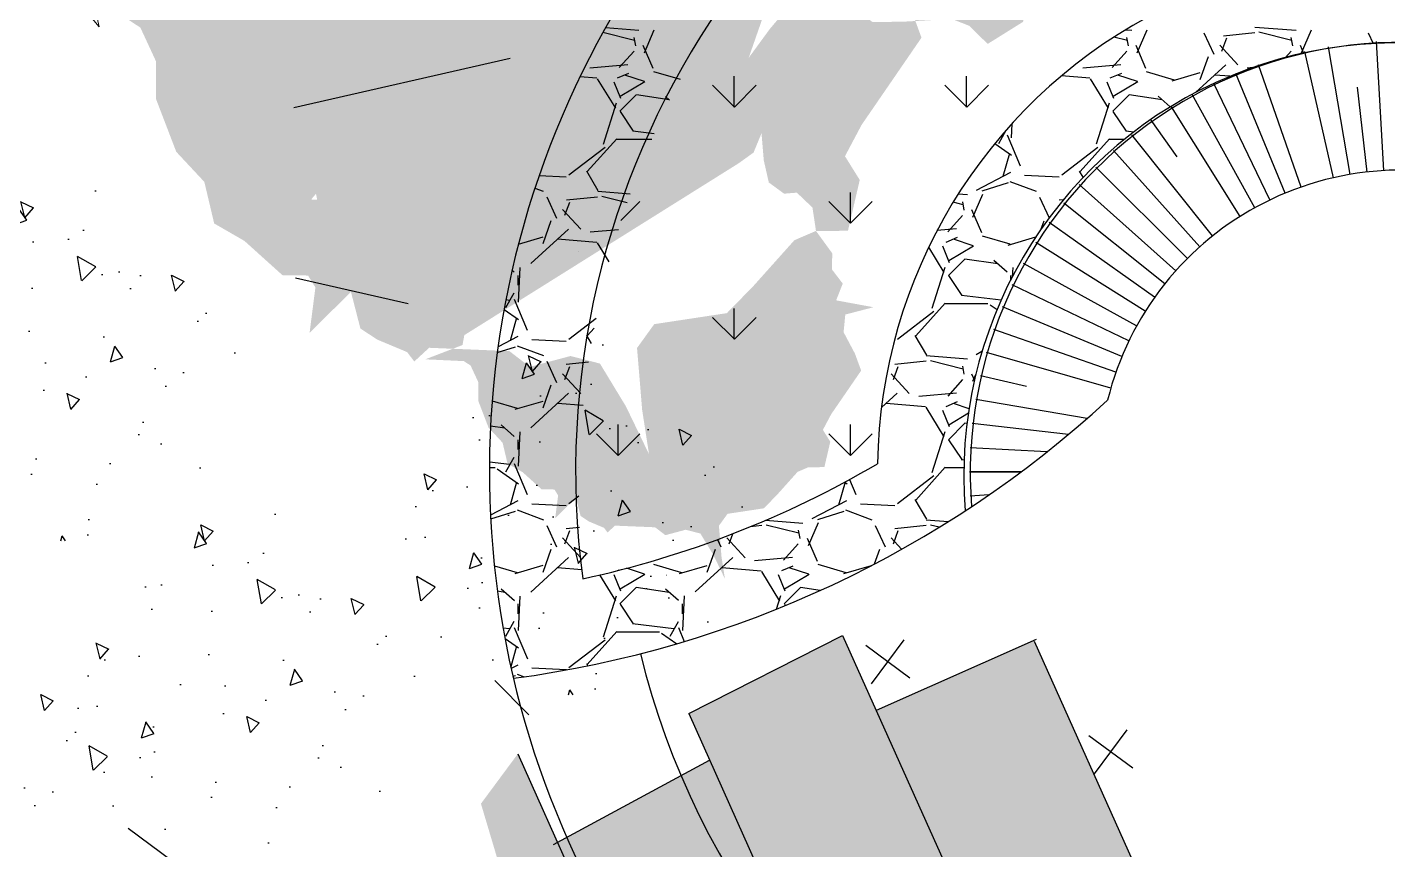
# Model space of a CAD drawing. Header units: millimetres. Extents: x 1933 to 24107, y 1228 to 18074.
# Drawn here: x 10724 to 12302, y 16032 to 16986 of the extents above; entities that cross this region are included whole.
import ezdxf

# ---------------------------------------------------------------- set-up
doc = ezdxf.new("R2010")
doc.units = ezdxf.units.MM
doc.layers.add('marc det', color=74, linetype='Continuous', lineweight=18)
doc.styles.add('ATTR', font='romans.shx', dxfattribs={"width": 0.8, "height": 0.470416260033865})

# ---------------------------------------------------------------- blocks, each defined once
blk = doc.blocks.new('tree lis')
at = {"color": 96}
for points in [[(73119.79807664298, 25761.15229800929), (73080.64053438311, 25720.95055462253), (73092.35879147422, 25645.71006230988), (73194.16840134983, 25705.92566062948)], [(72931.84187379568, 25741.02242072906), (72955.3363991516, 25680.80682240945), (73017.98846676736, 25650.69902324965), (73037.53823231044, 25680.80682240945), (73002.32544986342, 25700.87868851598)], [(72790.93273283393, 25705.92566062948), (72747.83043076123, 25665.78192841641), (72818.31400682896, 25615.54425197636), (72927.95512515654, 25665.78192841641)], [(73288.14650277348, 25710.91462156925), (73256.82046896561, 25645.71006230988), (73280.31499432151, 25600.51935798332), (73350.74055921553, 25570.41155882354), (73413.39262683128, 25610.55529103659), (73342.90905076356, 25655.74599536316), (73315.5277767685, 25645.71006230988)], [(73198.05514998896, 25640.6630901964), (73155.01085908999, 25630.62715714312), (73143.29260199888, 25600.51935798332), (73182.39213308501, 25610.55529103659)], [(72712.61764831423, 25630.62715714312), (72610.80803843861, 25600.51935798332), (72583.42676444357, 25500.16002745067), (72685.17836314547, 25555.32865365678)], [(72935.78663360851, 25615.54425197636), (72904.46059980064, 25585.43645281656), (72916.17885689175, 25560.37562577026), (72943.61814206048, 25590.48342493007)], [(73479.98945425989, 25605.50831892311), (73460.3816775431, 25525.22085449698), (73542.58351070192, 25525.22085449698)], [(72767.43820747803, 25565.36458671003), (72826.14551528094, 25520.23189355721), (72814.42725818984, 25585.43645281656)], [(73049.31450057523, 25590.48342493007), (72970.99941605554, 25560.37562577026), (72947.50489069962, 25480.03015017042), (73064.97751747917, 25515.1849214437)], [(73127.62958509495, 25560.37562577026), (73229.38118379684, 25575.40051976331), (73268.5387260567, 25520.23189355721), (73158.95561890282, 25515.1849214437)], [(73315.5277767685, 25545.2927206035), (73311.6410281294, 25515.1849214437), (73335.1355534853, 25505.14898839045), (73335.1355534853, 25545.2927206035)], [(73421.22413528325, 25525.22085449698), (73366.40357611947, 25510.13794933023), (73370.3483359323, 25424.86152396432), (73425.1688950961, 25449.92235101062)], [(72880.96607444473, 25500.16002745067), (72865.30305754079, 25449.92235101062), (72916.17885689175, 25454.96932312412)], [(73147.17935063802, 25429.85048490408), (73147.17935063802, 25475.04118923065), (73201.9999098018, 25500.16002745067), (73170.67387599392, 25465.00525617737)], [(73092.35879147422, 25480.03015017042), (73053.20124921437, 25439.88641795736), (73111.96656819101, 25409.77861879757)], [(72712.61764831423, 25459.9582840639), (72661.74184896328, 25424.86152396432), (72669.57335741524, 25394.75372480451)], [(73194.16840134983, 25459.9582840639), (73194.16840134983, 25404.78965785779), (73303.80951967742, 25364.587914471), (73315.5277767685, 25454.96932312412)], [(73503.48397961579, 25459.9582840639), (73464.32643735595, 25424.86152396432), (73570.0227958707, 25384.71779175126), (73589.57256141375, 25434.89745701759)], [(72783.10122438197, 25434.89745701759), (72732.16741385729, 25324.44418225795), (72822.25876664181, 25344.51604836448)], [(72575.5952559916, 25414.82559091104), (72505.11167992387, 25409.77861879757), (72524.66144546695, 25339.52708742471)], [(73366.40357611947, 25384.71779175126), (73362.51682748033, 25344.51604836448), (73405.56111837932, 25359.59895353124)], [(73519.08898534602, 25354.55198141773), (73460.3816775431, 25334.4801153112), (73425.1688950961, 25304.37231615142), (73476.04469444705, 25244.15671783182), (73519.08898534602, 25269.27555605185), (73491.707711351, 25289.34742215837)], [(73644.39312057754, 25364.587914471), (73581.74105296178, 25299.38335521163), (73570.0227958707, 25198.96601350525), (73656.11137766865, 25093.55971085912), (73730.53971354922, 25088.57074991934), (73648.33788039039, 25209.00194655853), (73589.57256141375, 25204.01298561876), (73644.39312057754, 25229.07381266506)], [(73554.35977896675, 25339.52708742471), (73523.03374515887, 25329.49115437143), (73534.75200224997, 25289.34742215837), (73546.52827051478, 25299.38335521163)], [(73303.80951967742, 25329.49115437143), (73295.97801122545, 25279.3114891051), (73366.40357611947, 25254.19265088509)], [(72391.58381295718, 25168.85821434546), (72477.73040592884, 25198.96601350525), (72489.44866301992, 25264.22858393834), (72442.45961230811, 25269.27555605185)], [(73252.87570915275, 25173.90518645896), (73213.7181668929, 25269.27555605185), (73268.5387260567, 25269.27555605185)], [(72571.65049617876, 25244.15671783182), (72555.98747927483, 25198.96601350525), (72591.25827289555, 25214.04891867201)], [(73295.97801122545, 25224.08485172529), (73354.68531902836, 25219.03787961178), (73303.80951967742, 25138.75041518567)], [(73523.03374515887, 25214.04891867201), (73507.37072825494, 25183.94111951221), (73550.4150191539, 25153.83332035243)], [(73483.87620289903, 25163.86925340568), (73448.66342045201, 25138.75041518567), (73409.50587819215, 25188.930080452)], [(72642.1340722465, 25168.85821434546), (72587.3135130827, 25153.83332035243), (72614.75279825146, 25093.55971085912)], [(73386.01135283626, 25153.83332035243), (73339.02230212442, 25088.57074991934), (73366.40357611947, 25063.45191169932), (73425.1688950961, 25088.57074991934)], [(72571.65049617876, 25088.57074991934), (72501.22493128476, 25083.52377780584), (72477.73040592884, 25113.63157696565)], [(73519.08898534602, 25108.64261602587), (73483.87620289903, 25073.48784475258), (73566.07803605784, 25048.42701770626), (73577.85430432267, 25093.55971085912)], [(73499.53921980297, 25018.26120737275), (73421.22413528325, 24978.1174751597), (73421.22413528325, 25023.30817948626)], [(73632.67486348645, 25028.35515159975), (73613.06708676966, 24988.15340821295), (73656.11137766865, 25013.27224643299)], [(73530.86525361084, 24963.09258116666), (73511.25747689405, 24917.90187684009), (73487.82096271186, 24943.02071506013)], [(73589.57256141375, 24963.09258116666), (73601.34882967858, 24847.65034546725), (73636.56161212557, 24917.90187684009)], [(72465.95413766401, 24907.86594378684), (72430.74135521702, 24872.71117251354), (72442.45961230811, 24807.50661325418), (72473.78564611598, 24862.67523946028)], [(73589.57256141375, 24767.3048698674), (73538.69676206281, 24702.10031060802), (73511.25747689405, 24762.31590892763)], [(72567.76374753963, 24732.20810976783), (72653.91034051131, 24757.26893681412), (72642.1340722465, 24687.01740544126)], [(73401.67436974018, 24546.51434269555), (73405.56111837932, 24646.87367322821), (73448.66342045201, 24676.98147238801), (73468.21318599508, 24636.83774017493)], [(73515.2022367069, 24596.69400796188), (73546.52827051478, 24651.92064534169), (73507.37072825494, 24626.80180712168)], [(73354.68531902836, 24601.68296890166), (73315.5277767685, 24591.64703584839), (73339.02230212442, 24546.51434269555)], [(72912.29210825262, 24531.43143752879), (72974.94417586837, 24571.57516974185), (72990.60719277231, 24511.35957142226)], [(72767.43820747803, 24551.50330363533), (72790.93273283393, 24516.40654353576), (72700.84138004942, 24496.2766662555)], [(73284.20174296063, 24516.40654353576), (73252.87570915275, 24486.24073320224), (73284.20174296063, 24451.14397310267), (73315.5277767685, 24491.28770531573)], [(73397.72960992735, 24516.40654353576), (73362.51682748033, 24486.24073320224), (73405.56111837932, 24476.20480014897)], [(72900.5158399878, 24481.25177226247), (72873.13456599276, 24471.21583920919), (72943.61814206048, 24446.09700098918)], [(73061.03275766634, 24451.14397310267), (73096.30355128706, 24410.94222971589), (73198.05514998896, 24405.9532687761)]]:
    blk.add_lwpolyline(points, close=True, dxfattribs=at)

msp = doc.modelspace()

# ---------------------------------------------------------------- hatches: boundary and pattern name
h = msp.add_hatch(color=3)
h.paths.add_polyline_path([(10836.85422847155, 17033.25267502588), (10750.61267088049, 17000.07431712985), (10839.94972223478, 16995.9093407681), (10855.63177210188, 16985.63889465473), (10873.6945868839, 16946.64744090693), (10873.58398492012, 16903.25315676233), (10897.23428456146, 16841.58411485064), (10929.79629716943, 16806.68334302401), (10941.20846947537, 16758.46660851563), (10976.25494276308, 16738.23095856556), (11020.33282344188, 16698.4995817416), (11050.02963867479, 16698.07243135839), (11058.58539245668, 16684.31488167831), (11051.82414801681, 16631.69531677318), (11099.813136593, 16679.0583747325), (11110.74965528984, 16636.57981741804), (11130.35190551498, 16623.74552498442), (11164.92210097629, 16609.25558264449), (11173.23940373632, 16598.37465197766), (11190.46026482925, 16614.26889759474), (11217.86417865786, 16613.13180369876), (11229.1371069832, 16617.46734740996), (11231.25055976003, 16628.92479061543), (11549.24847019736, 16828.21083896362), (11566.59458721877, 16840.67316703242), (11575.85644630188, 16863.12588438018), (11578.47566223869, 16831.52825773255), (11584.30097390265, 16805.98158097187), (11602.05827214291, 16792.99435529121), (11616.78776635709, 16794.21532439806), (11634.91027154651, 16776.9137944149), (11639.00923251911, 16749.78340531685), (11676.07079485917, 16749.96673948704), (11689.72803899598, 16808.94312077309), (11672.61024945057, 16836.44253508333), (11691.85435422946, 16872.74885862176), (11761.32655104344, 16973.95182637567), (11754.25160635563, 16993.28516576153), (11739.79210851085, 16992.48020877036), (11704.59001516018, 16992.08206474542), (11649.72200742703, 17032.49993257291), (11622.77887215065, 17028.12734335408), (11585.5232602405, 16984.13702860431), (11560.95321657091, 16950.55389278337), (11577.22346572149, 16997.20637830856), (11588.25447950083, 17042.2557845142), (11573.91435679909, 17066.49083286198), (11540.11426749148, 17086.04607127651), (11537.5528485274, 17105.69236004663), (11499.11438271725, 17470.56516641911), (11466.27281567986, 17446.95947198912), (11416.25902137337, 17468.84324142925), (11384.41111339647, 17495.12921704887), (11340.69890858035, 17485.7206021181), (11295.79632130672, 17490.67249100459), (11270.60658622219, 17526.18437160201), (11255.04423077955, 17490.19082075652), (11204.91983450926, 17468.68030605206), (11156.09642266025, 17476.20357167503), (11102.04429561553, 17457.25627907346), (11082.56927023113, 17423.82719876552), (11053.82438643374, 17412.77046434466), (11017.00065089828, 17409.71804157754), (10998.70847755499, 17361.92783323506), (10971.15460043242, 17336.50306458081), (10904.39559864215, 17336.75441120996), (10854.85055174586, 17352.89184882269), (10894.77731146086, 17318.60156154945), (10923.64942009896, 17283.39492322871), (10918.66543790682, 17254.06343104083), (10884.69183891377, 17216.53613839555), (10855.12162430425, 17170.70744645339), (10854.77319553587, 17130.18225090575)])
h.paths.add_polyline_path([(11158.15425749257, 17318.15431048913), (11169.33240609165, 17331.3531347731), (11172.20566686181, 17317.58197883224)], flags=16)
h.paths.add_polyline_path([(11059.21540414145, 16792.89456864983), (11060.6544762366, 16786.01187377773), (11053.62877155198, 16786.29803960617)], flags=16)
h.paths.add_polyline_path([(11617.67958867697, 16470.35665437475), (11630.21460900705, 16475.73271255544), (11648.74570228573, 16475.82061443241), (11655.56648182916, 16505.31194606625), (11647.01135226466, 16519.06196533002), (11656.62963944588, 16537.21481499056), (11691.36950306107, 16587.8166109762), (11684.18304765497, 16607.46527109715), (11670.99298888394, 16632.4014633045), (11673.00807793623, 16652.82044742476), (11705.67378630902, 16661.30580510913), (11662.37016958221, 16669.28662203847), (11670.03180968388, 16688.72547217594), (11657.55647976124, 16705.03933775995), (11657.84584233954, 16723.86707912661), (11639.00923251911, 16749.78340531685), (11613.94672227532, 16739.03191317273), (11566.43401152558, 16685.92314760332), (11535.67403867588, 16654.44742906217), (11451.44819435447, 16641.68052487017), (11431.49689114362, 16613.99715217241), (11437.44942764826, 16542.18710267007), (11445.41767742258, 16490.78850687185), (11418.56128205409, 16546.40659889666), (11388.49879095851, 16595.97374103461), (11354.40487332368, 16604.71797576443), (11307.24059134227, 16592.13440574263), (11283.47968973705, 16610.40916350968), (11217.86417865786, 16613.13180369876), (11186.01225087092, 16600.8816215614), (11230.68454175618, 16598.79944548922), (11238.52556668973, 16593.66422243253), (11247.55697408078, 16574.16849555862), (11247.4979078907, 16552.47104137763), (11259.32682291952, 16521.63683253053), (11275.60437612407, 16504.18236930038), (11281.310462277, 16480.07400204617), (11298.83746412901, 16469.95648917979), (11320.87263926023, 16450.09048865915), (11335.72888940164, 16449.87377247676), (11340.00614207524, 16443.00252805298), (11336.62175464719, 16416.69243349175), (11360.61248372715, 16440.3736503628), (11366.08074307558, 16419.13437170548), (11375.88594550491, 16412.71377238923), (11393.16696591877, 16405.4722543187), (11397.32561729879, 16400.03178898534), (11405.94043727077, 16407.97169348627), (11452.44952550735, 16406.04935686002), (11464.32997630995, 16396.91197797649), (11487.91211730064, 16403.20376298737), (11504.9553109099, 16398.83133351382), (11519.99032166587, 16374.04807455346), (11533.41883145873, 16346.23526333294), (11529.43094136343, 16371.93424912344), (11526.45467311111, 16407.83927387452), (11536.43001260791, 16421.68472543164), (11578.55077729355, 16428.06503653679), (11593.92668640163, 16443.80634890682)])
h.paths.add_polyline_path([(11883.50545681066, 17683.62295007293), (11860.98404828043, 17693.62621878023), (11838.42668672569, 17712.73015819466), (11801.0476827048, 17696.0352065928), (11771.07905852863, 17697.24502530758), (11733.4523875097, 17735.15144961862), (11714.56137975438, 17772.31088660843), (11717.74621378949, 17730.33244481981), (11714.16241565605, 17694.07648860681), (11694.74816891505, 17680.30754035977), (11654.30772296981, 17678.29566739861), (11611.64864713292, 17669.09254098766), (11588.53209356794, 17646.36876587239), (11523.56244039775, 17601.6788525798), (11483.42308732043, 17619.5130202525), (11499.1143827172, 17470.56516641911), (11511.76228274368, 17479.65615963714), (11530.29290710883, 17524.56974896642), (11535.53133898248, 17461.37449567109), (11547.18196231032, 17410.28114214962), (11582.7040892072, 17384.30731500568), (11612.1630776356, 17386.7492532194), (11648.40746379705, 17352.15372366943), (11656.61416459323, 17297.87850885801), (11694.27922960045, 17246.05276267653), (11693.69234981019, 17208.40418614208), (11718.64425809017, 17175.76139414155), (11703.32788408574, 17136.8918485002), (11789.92758712315, 17120.92959042422), (11724.59679459482, 17103.9513446393), (11720.56599227288, 17063.12090681487), (11746.94610981496, 17013.24852240019), (11754.25160635563, 16993.28516576153), (11796.70875138343, 16995.6487454711), (11816.97557699749, 16987.55489402121), (11838.0434954231, 16966.69226460822), (11879.12568904458, 16992.33139346157), (11885.00578931546, 17017.57237829002), (11916.42302017606, 17027.2161540842), (12012.97324998568, 17045.17022512933), (12027.07147188618, 17075.53166927433), (12040.35706858165, 17118.67165822256), (12065.73397125953, 17139.48113266034), (12112.3021844737, 17112.13261453709), (12072.33837487269, 17170.1489147432), (12102.98958316975, 17183.47144741016), (12107.33852109012, 17216.05929636728), (12128.97139772264, 17237.01949806393), (12136.98268879896, 17287.64642878297), (12163.03640940105, 17322.99313802252), (12162.10615828206, 17363.06216255367), (12144.06372875628, 17378.34238403317), (12138.66514824973, 17413.13533856884), (12160.97484280652, 17448.63277506725), (12193.75724190904, 17487.34125362481), (12157.87256443746, 17472.41075821823), (12113.64148980543, 17479.64940044641), (12097.72936830847, 17520.3262174333), (12094.58048729799, 17553.20398851483), (12064.53507365255, 17572.60938244704), (12041.93110945635, 17600.813109792), (12047.77525670259, 17635.1547653275), (12018.60860811461, 17623.58515646234), (11978.09048992344, 17639.77950833543), (11954.72138594027, 17671.65134293633), (11913.42747834539, 17691.5129192887)])
h.paths.add_polyline_path([(11796.56437978267, 17361.40195796175), (11798.85979914349, 17350.39763619393), (11787.62283758743, 17350.84405177391)], flags=16)
at = {"lineweight": -2}
h = msp.add_hatch(dxfattribs=at)
h.set_pattern_fill('GRASS', color=74, scale=7.500000000000001, style=0)
h.set_pattern_definition([(90, (-36140.9638229531, 23628.5703617708), (-134.70375, 134.70375), [35.71875000000001, -233.68875]), (45, (-36140.9638229531, 23628.5703617708), (-134.7038418160373, 134.7038418160373), [35.71875000000001, -154.78125]), (135, (-36140.9638229531, 23628.5703617708), (-134.7038418160373, -134.7038418160373), [35.71875000000001, -154.78125])])
edge = h.paths.add_edge_path()
edge.add_line((12295.64426157542, 17480.9379405057), (14054.51070465811, 17480.9379405057))
edge.add_line((14054.51070465812, 17480.9379405057), (14054.51070465812, 15209.05689438027))
edge.add_line((14054.51070465812, 15209.05689438028), (13018.10747723583, 15213.36600828762))
edge.add_arc((12879.55694768169, 15797.15000152524), 600.0000000001427, 283.3510977155696, 382.0721800860666)
edge.add_arc((13209.24910106662, 16649.48902476292), 666.4824603571083, 289.852242676702, 510.3914327703798)
edge.add_arc((12310.36135533474, 16470.87965534662), 600.0000000000911, 57.83293596050346, 179.151478523445)
edge.add_arc((11122.72086864821, 17480.88579783027), 1160.879611385383, 282.2261093036765, 300.41499367288554, ccw=False)
edge.add_arc((12405.07162272705, 16445.46354500868), 1041.24040024221, 96.03254041385202, 185.4629380973313, ccw=False)
edge = h.paths.add_edge_path(flags=17)
edge.add_arc((11104.46066421133, 17499.13398233963), 2110.879611382746, 293.3074539914809, 303.8955574355699)
edge.add_arc((12879.55694768172, 15797.1500015252), 600.0000000001127, 184.7958415128228, 256.6489022844319)
edge.add_arc((13434.15875857391, 17911.89512663565), 2786.129855128481, 237.56068262604322, 255.5942669236918, ccw=False)
at = {"lineweight": 25}
h = msp.add_hatch(dxfattribs=at)
h.set_pattern_fill('AR-CONC', color=6, angle=53.50210168364704, style=0)
h.set_pattern_definition([(103.5021016836469, (-33171.50505700721, -64785.96950386118), (121.1753114785045, 136.9739097532352), [19.04999999999999, -209.5499999999999]), (48.50210168364703, (-33171.50505700721, -64785.96950386118), (-174.5485584422393, 85.30825468790351), [15.24, -167.64]), (153.9531016836469, (-33161.4071532738, -64774.55505195788), (-53.37215621474307, 222.2821767258658), [16.19, -178.09]), (99.68630168364697, (-33212.34209389777, -64755.75400422959), (195.0329282873707, 192.9081663192446), [28.575, -314.3249999999999]), (150.137701683647, (-33196.08938378214, -64739.67832358589), (-57.6936809937262, 338.0112652314922), [24.28499999999989, -267.1349999999982]), (44.68610168364705, (-33212.34209389777, -64755.75400422959), (-57.69310799606742, 338.0113032130052), [22.86, -251.4599999999999]), (74.50210168364704, (-33187.02508485923, -64742.88936069219), (172.3885846089767, 61.05312409298723), [19.05, -209.55]), (19.50210168364702, (-33187.02508485923, -64742.88936069219), (-111.3053465072347, 159.2351010646347), [15.24, -167.64]), (124.953501683647, (-33172.65943442273, -64737.8016435035), (61.08266014825476, 220.2881335392645), [16.19, -178.09]), (91.0021016836469, (-33171.50505700721, -64785.96950386118), (-66.13491242854087, 52.775632890087), [0, -165.6079999999998, 0, -170.1799999999998, 0, -168.2749999999998]), (61.00210168364704, (-33171.50505700721, -64785.96950386118), (-40.78914058266495, 113.3016367022454), [0, -97.02799999999998, 0, -161.798, 0, -64.13499999999999]), (21.00210168364699, (-33205.19533909659, -64831.50279999415), (85.25359267902589, 105.5909699773553), [0, -63.50000000000004, 0, -198.1200000000001, 0, -262.8900000000002]), (11.00210168364699, (-33220.3030889125, -64851.92131843955), (67.66643057654454, 134.2013971514071), [0, -82.54999999999998, 0, -131.572, 0, -186.69])])
edge = h.paths.add_edge_path()
edge.add_arc((10766.28403411107, 16597.85273901809), 207.5000141232279, 53.50210168364704, 413.5021016836471)
h = msp.add_hatch(dxfattribs=at)
h.set_pattern_fill('AR-CONC', color=151, angle=53.50210168364704, style=0)
h.set_pattern_definition([(103.5021016836469, (-32582.99609261714, -64964.56543882888), (121.1753114785045, 136.9739097532352), [19.04999999999999, -209.5499999999999]), (48.50210168364703, (-32582.99609261714, -64964.56543882888), (-174.5485584422393, 85.30825468790351), [15.24, -167.64]), (153.9531016836469, (-32572.89818888366, -64953.15098692557), (-53.37215621474307, 222.2821767258658), [16.19, -178.09]), (99.68630168364697, (-32623.83312950751, -64934.34993919729), (195.0329282873707, 192.9081663192446), [28.575, -314.3249999999999]), (150.137701683647, (-32607.58041939188, -64918.27425855357), (-57.6936809937262, 338.0112652314922), [24.28499999999989, -267.1349999999982]), (44.68610168364705, (-32623.83312950751, -64934.34993919729), (-57.69310799606742, 338.0113032130052), [22.86, -251.4599999999999]), (74.50210168364704, (-32598.51612046913, -64921.48529565988), (172.3885846089767, 61.05312409298723), [19.05, -209.55]), (19.50210168364702, (-32598.51612046913, -64921.48529565988), (-111.3053465072347, 159.2351010646347), [15.24, -167.64]), (124.953501683647, (-32584.15047003247, -64916.39757847118), (61.08266014825476, 220.2881335392645), [16.19, -178.09]), (91.0021016836469, (-32582.99609261714, -64964.56543882888), (-66.13491242854087, 52.775632890087), [0, -165.6079999999998, 0, -170.1799999999998, 0, -168.2749999999998]), (61.00210168364704, (-32582.99609261714, -64964.56543882888), (-40.78914058266495, 113.3016367022454), [0, -97.02799999999998, 0, -161.798, 0, -64.13499999999999]), (21.00210168364699, (-32616.68637470649, -65010.09873496192), (85.25359267902589, 105.5909699773553), [0, -63.50000000000004, 0, -198.1200000000001, 0, -262.8900000000002]), (11.00210168364699, (-32631.79412452236, -65030.51725340723), (67.66643057654454, 134.2013971514071), [0, -82.54999999999998, 0, -131.572, 0, -186.69])])
edge = h.paths.add_edge_path()
edge.add_arc((11354.79299850122, 16419.25680405035), 207.5000141232279, 53.50210168364704, 413.5021016836471)
h = msp.add_hatch(dxfattribs=at)
h.set_pattern_fill('AR-CONC', color=6, angle=53.50210168364704, style=0)
h.set_pattern_definition([(103.5021016836469, (-32963.09096799979, -65160.86759338278), (121.1753114785045, 136.9739097532352), [19.04999999999999, -209.5499999999999]), (48.50210168364703, (-32963.09096799979, -65160.86759338278), (-174.5485584422393, 85.30825468790351), [15.24, -167.64]), (153.9531016836469, (-32952.99306426638, -65149.45314147948), (-53.37215621474307, 222.2821767258658), [16.19, -178.09]), (99.68630168364697, (-33003.92800489035, -65130.65209375118), (195.0329282873707, 192.9081663192446), [28.575, -314.3249999999999]), (150.137701683647, (-32987.67529477472, -65114.57641310748), (-57.6936809937262, 338.0112652314922), [24.28499999999989, -267.1349999999982]), (44.68610168364705, (-33003.92800489035, -65130.65209375118), (-57.69310799606742, 338.0113032130052), [22.86, -251.4599999999999]), (74.50210168364704, (-32978.61099585181, -65117.78745021379), (172.3885846089767, 61.05312409298723), [19.05, -209.55]), (19.50210168364702, (-32978.61099585181, -65117.78745021379), (-111.3053465072347, 159.2351010646347), [15.24, -167.64]), (124.953501683647, (-32964.24534541531, -65112.69973302509), (61.08266014825476, 220.2881335392645), [16.19, -178.09]), (91.0021016836469, (-32963.09096799979, -65160.86759338278), (-66.13491242854087, 52.775632890087), [0, -165.6079999999998, 0, -170.1799999999998, 0, -168.2749999999998]), (61.00210168364704, (-32963.09096799979, -65160.86759338278), (-40.78914058266495, 113.3016367022454), [0, -97.02799999999998, 0, -161.798, 0, -64.13499999999999]), (21.00210168364699, (-32996.78125008917, -65206.40088951575), (85.25359267902589, 105.5909699773553), [0, -63.50000000000004, 0, -198.1200000000001, 0, -262.8900000000002]), (11.00210168364699, (-33011.88899990508, -65226.81940796114), (67.66643057654454, 134.2013971514071), [0, -82.54999999999998, 0, -131.572, 0, -186.69])])
edge = h.paths.add_edge_path()
edge.add_arc((10974.69812311849, 16222.95464949649), 207.5000141232279, 53.50210168364704, 413.5021016836471)
h = msp.add_hatch(dxfattribs=at)
h.set_pattern_fill('AR-CONC', color=151, angle=53.50210168364704, style=0)
h.set_pattern_definition([(103.5021016836469, (-33323.08126141699, -65272.29691265094), (121.1753114785045, 136.9739097532352), [19.04999999999999, -209.5499999999999]), (48.50210168364703, (-33323.08126141699, -65272.29691265094), (-174.5485584422393, 85.30825468790351), [15.24, -167.64]), (153.9531016836469, (-33312.98335768352, -65260.88246074763), (-53.37215621474307, 222.2821767258658), [16.19, -178.09]), (99.68630168364697, (-33363.91829830736, -65242.08141301935), (195.0329282873707, 192.9081663192446), [28.575, -314.3249999999999]), (150.137701683647, (-33347.66558819173, -65226.00573237563), (-57.6936809937262, 338.0112652314922), [24.28499999999989, -267.1349999999982]), (44.68610168364705, (-33363.91829830736, -65242.08141301935), (-57.69310799606742, 338.0113032130052), [22.86, -251.4599999999999]), (74.50210168364704, (-33338.60128926898, -65229.21676948194), (172.3885846089767, 61.05312409298723), [19.05, -209.55]), (19.50210168364702, (-33338.60128926898, -65229.21676948194), (-111.3053465072347, 159.2351010646347), [15.24, -167.64]), (124.953501683647, (-33324.23563883232, -65224.12905229324), (61.08266014825476, 220.2881335392645), [16.19, -178.09]), (91.0021016836469, (-33323.08126141699, -65272.29691265094), (-66.13491242854087, 52.775632890087), [0, -165.6079999999998, 0, -170.1799999999998, 0, -168.2749999999998]), (61.00210168364704, (-33323.08126141699, -65272.29691265094), (-40.78914058266495, 113.3016367022454), [0, -97.02799999999998, 0, -161.798, 0, -64.13499999999999]), (21.00210168364699, (-33356.77154350634, -65317.83020878398), (85.25359267902589, 105.5909699773553), [0, -63.50000000000004, 0, -198.1200000000001, 0, -262.8900000000002]), (11.00210168364699, (-33371.87929332221, -65338.24872722929), (67.66643057654454, 134.2013971514071), [0, -82.54999999999998, 0, -131.572, 0, -186.69])])
edge = h.paths.add_edge_path()
edge.add_arc((10614.70782970137, 16111.52533022829), 207.5000141232279, 53.50210168364704, 413.5021016836471)
h = msp.add_hatch(color=30)
h.set_gradient(color1=(250, 136, 5), one_color=1, tint=1, name='INVCURVED')
h.paths.add_polyline_path([(11891.64492191974, 16274.82128492476), (11708.93813220446, 16193.46768389492), (11879.84619864856, 15811.81353107427), (12062.87177995033, 15892.45523982547)])
h.paths.add_polyline_path([(11293.19958840977, 16143.14096825566), (11250.50843593134, 16085.44276071594), (11284.68204748759, 15970.87198292598), (11278.44422208789, 15969.34897033485), (11454.82273885897, 15517.60370923408), (11562.2775904387, 15542.26390584605)])
h.paths.add_polyline_path([(11278.44422208782, 15969.34897033485), (11193.95038448531, 15948.7191562113), (11317.88257248569, 15670.42914251089), (11380.13261416129, 15708.90200621963)], flags=17)
h = msp.add_hatch(color=30)
h.paths.add_polyline_path([(11669.86410879678, 16280.7237368787), (11491.37620502312, 16189.94895770662), (11742.87904402076, 15628.31892498354), (11925.90462532257, 15708.96063373458)])
h.paths.add_polyline_path([(11515.6245975272, 16135.79996467817), (11339.08888981521, 16040.66574390947), (11533.76260545916, 15605.94061029556), (11720.01431425923, 15679.37806600696)])

# ---------------------------------------------------------------- linework, layer by layer
at = {"color": 252, "lineweight": -2}
for p, q in [((11428.72327498941, 16970.65390624972), (11391.96786255216, 16979.8427297315)), ((11433.59772790415, 16982.09973308296), (11394.95252771138, 16985.19133466712)), ((11433.59772790415, 16982.09973308296), (11394.95252771138, 16985.19133466712)), ((11439.96298193985, 16956.48891941769), (11451.39294872313, 16983.15882971625)), ((12005.11124846133, 16982.09911978307), (11997.28878929249, 16982.72491359535)), ((12005.11124846133, 16982.09911978307), (11997.28878929249, 16982.72491359535)), ((12011.43844010238, 16956.43691608404), (12022.86840688565, 16983.10682638262)), ((12088.8102957159, 16979.57444062609), (12100.2402575944, 16954.80947713691)), ((12147.79742886582, 16979.66002005483), (12111.60237764794, 16975.85001846861)), ((12195.61575531378, 16982.09891534972), (12147.99073589477, 16985.90889911862)), ((12195.61575531378, 16982.09891534972), (12147.99073589477, 16985.90889911862)), ((12190.72099837438, 16970.65521195259), (12152.62102130413, 16980.18017550877)), ((12201.9302594898, 16956.41958163947), (12213.36022627309, 16983.08949193802)), ((12279.32211051479, 16979.54802030847), (12285.03850568368, 16967.16247439386)), ((11430.00040569425, 16964.51119925292), (11428.09541249966, 16974.03619329854)), ((11438.31403347218, 16965.11389664398), (11449.74400025545, 16938.44398634542)), ((12000.22156752821, 16970.65488552691), (11984.39483501732, 16974.61155589714)), ((12001.49182033894, 16964.55389832101), (11999.58682714436, 16974.07889236661)), ((12009.78949163453, 16965.16589997769), (12021.2194584178, 16938.49598967905)), ((12128.10427485851, 16942.43152949153), (12107.14929582815, 16965.29154432448)), ((12109.69805683879, 16958.43972887762), (12115.41305283941, 16973.67975479734)), ((12191.98895855385, 16964.56813134356), (12190.08396535921, 16974.09312538917)), ((12200.28131102196, 16965.18323442229), (12204.17420881619, 16956.09981038957)), ((11428.0215701608, 16958.33224724634), (11410.87662703636, 16939.2823020859)), ((11999.49307093806, 16958.30310467241), (11982.34812781362, 16939.25315951197)), ((12084.44903580401, 16925.42893461124), (12093.9740461432, 16952.09899891639)), ((12189.98357119868, 16958.29339048283), (12183.48016845152, 16951.06738426108)), ((11385.06362322909, 16926.82892393343), (11365.32210366419, 16928.47403609927)), ((11420.74384372949, 16942.57385747101), (11376.9288063621, 16938.76388560262)), ((11421.69448364728, 16932.56404872332), (11408.35945956211, 16926.84903578776)), ((11440.24734759829, 16923.00929336521), (11417.38737029658, 16930.62926415529)), ((11450.50264354102, 16934.74860075553), (11481.3768589368, 16925.66797278288)), ((11956.56062929169, 16926.82924635157), (11923.58426886549, 16929.57725222546)), ((11992.27611594708, 16942.57608257787), (11948.46107857971, 16938.76611070948)), ((11993.23334312618, 16932.58178108841), (11979.89831904101, 16926.86676815279)), ((12011.7476850807, 16923.00978035251), (11988.88770777898, 16930.62975114259)), ((12021.97564014419, 16934.7563675916), (12054.36056433971, 16925.23141465692)), ((12052.16614210074, 16923.92395017073), (12084.55106629626, 16933.44890310542)), ((12114.2273316156, 16942.52127849555), (12078.95812570483, 16910.31900271829)), ((12119.03349343617, 16929.16484477942), (12101.3396288842, 16930.63932052788)), ((12145.45952913248, 16939.33099499533), (12138.97183598498, 16938.76685241162)), ((11406.73741003007, 16892.05981046258), (11385.78241240781, 16926.34976032188)), ((11404.69581571046, 16922.91603521595), (11412.31580218897, 16903.86605987293)), ((11412.02801107096, 16906.03918750299), (11440.60309232015, 16923.18426573562)), ((11978.24805793886, 16892.05400981523), (11957.29306031659, 16926.34395967449)), ((11976.2042718492, 16922.89128953613), (11983.82425832772, 16903.8413141931)), ((11983.53168407111, 16906.04135750233), (12012.1067653203, 16923.18643573495)), ((11392.57994264312, 16850.58394367075), (11407.81997168686, 16898.20895317986)), ((11430.65063980394, 16907.72183106115), (11411.60070582173, 16888.67189707894)), ((11468.80122712364, 16901.98568602505), (11430.70132028286, 16907.70069543401)), ((11469.26169538687, 16901.61690908427), (11464.40479165629, 16905.86669608194)), ((11964.10174833554, 16850.64983506683), (11979.34177737931, 16898.27484457597)), ((12002.1500911625, 16907.72167196215), (11983.10015718025, 16888.67173797986)), ((12040.31584632934, 16901.9832068882), (12002.21593948854, 16907.69821629715)), ((12049.78155772669, 16893.72457707601), (12035.84122176237, 16905.922360234)), ((11411.82399013762, 16888.42361385552), (11427.06400269532, 16865.56362309153)), ((11983.32628412236, 16888.42019354439), (11998.56629668006, 16865.56020278036)), ((11426.57612297386, 16865.83848967935), (11451.33958145498, 16862.86686300502)), ((11850.90579128648, 16851.29427632948), (11859.4995014523, 16866.76295723479)), ((11865.96056043725, 16874.00238293041), (11865.19435396798, 16857.9119820921)), ((11998.09371037076, 16865.83591901404), (12007.51444880103, 16864.70542596786)), ((11373.66305896654, 16818.55890283537), (11407.95299538781, 16856.65884890319)), ((11407.83617704692, 16856.29536177077), (11448.48907918922, 16856.29536177077)), ((11846.17820919104, 16851.05593924168), (11865.69737236498, 16837.54264901077)), ((11853.88911847218, 16860.2806016395), (11855.21294516757, 16860.12174181292)), ((11860.48364632016, 16861.35920333368), (11875.72366320461, 16825.16424417001)), ((11945.16436211574, 16818.56287402257), (11979.45429853699, 16856.66282009053)), ((11979.33617704694, 16856.29536177077), (11996.81780366495, 16856.29536177077)), ((11352.50617081418, 16814.73372684051), (11394.41624770743, 16847.11873898346)), ((11863.41040942767, 16839.54297486712), (11855.79041951893, 16812.87301740991)), ((11924.04400677986, 16814.75651843668), (11965.95408367312, 16847.14153057963)), ((11386.46747871677, 16796.33168402426), (11373.13253425708, 16819.19162288037)), ((11864.63279039035, 16817.70416975729), (11824.62787216484, 16796.74919067034)), ((11948.81367739305, 16812.02785067891), (11944.62721015094, 16819.2046623609)), ((11317.99956892859, 16813.97357302318), (11349.44605463952, 16812.4761273703)), ((11831.63952213845, 16796.26560618246), (11862.11962737065, 16805.7906246817)), ((11863.84372017898, 16807.23318587244), (11894.32370179382, 16795.80322020539)), ((11880.93649505263, 16814.38133844518), (11920.94153890956, 16812.47634405032)), ((11313.09669975661, 16799.4507566225), (11322.84617843465, 16795.79471089488)), ((11326.75746436335, 16789.19221959046), (11338.18742624186, 16764.42725610128)), ((11385.75056570544, 16789.15572947322), (11349.55551448757, 16785.34572788708)), ((11423.49561165587, 16792.40683642567), (11385.91468975909, 16795.41329614363)), ((11423.49561165587, 16792.40683642567), (11385.91468975909, 16795.41329614363)), ((11419.99167806113, 16782.33667612123), (11390.62540698249, 16789.67822021947)), ((11814.54872288292, 16791.60290350797), (11803.81890356987, 16792.46128504624)), ((11814.54872288292, 16791.60290350797), (11803.81890356987, 16792.46128504624)), ((11820.94301435516, 16765.94667436671), (11832.37298113845, 16792.61658466527)), ((11898.29290876023, 16789.11295863723), (11909.35213494548, 16765.15125731163)), ((11925.55288838723, 16785.81938180338), (11921.03067832237, 16785.34336016666)), ((11366.1849898509, 16751.83711938422), (11345.23001082054, 16774.69713421707)), ((11347.71279679841, 16767.97485003158), (11353.42779279903, 16783.21487595142)), ((11809.72424574537, 16780.15390951479), (11797.98840791153, 16783.08785951327)), ((11810.99516249957, 16774.03671715061), (11809.09016930497, 16783.56171119618)), ((11819.30127860669, 16774.64098937149), (11830.73124538996, 16747.97107907285)), ((11322.49677363119, 16735.0519388961), (11332.02178397038, 16761.7220032013)), ((11808.99398258344, 16767.8039499489), (11791.849039459, 16748.75400478846)), ((11900.18818542039, 16752.39648722732), (11903.48255951458, 16761.62074691925)), ((11294.00853334715, 16734.55452263902), (11322.55671670173, 16742.9510253198)), ((11352.09821676243, 16751.90286262333), (11308.2832183041, 16711.89791703129)), ((11385.0729549789, 16736.32952952936), (11339.35295255058, 16740.13949623297)), ((11409.85704633835, 16751.12652854019), (11377.05419726825, 16748.27413037579)), ((11801.89074944756, 16752.08558564878), (11779.30197044003, 16750.12136017427)), ((11802.75116690618, 16742.08981198455), (11789.41614282103, 16736.37479904897)), ((11821.24752146181, 16732.50957668029), (11798.38754416011, 16740.12954747037)), ((11831.5149954003, 16744.24554507907), (11863.89991959583, 16734.72059214433)), ((11861.64478910938, 16733.41830554902), (11893.7150567487, 16742.85071267846)), ((11399.17544882357, 16713.93180136916), (11385.78025842489, 16735.85117427516)), ((11787.74235465173, 16701.55735731965), (11769.71010406622, 16731.06463666065)), ((11785.70055811264, 16732.40216489777), (11793.32054459115, 16713.35218955475)), ((11793.03259793253, 16715.54157071911), (11821.60767918173, 16732.68664895173)), ((11295.59756855188, 16707.33189457947), (11293.69257415701, 16667.32685072253)), ((11773.59667125136, 16660.13480450452), (11788.83670029513, 16707.75981401368)), ((11811.65027404301, 16717.22185484265), (11792.6003400608, 16698.17192086035)), ((11849.77740814984, 16711.48892472858), (11811.67750130906, 16717.20393413754)), ((11860.6269579214, 16702.04749282744), (11845.38699178027, 16715.38245138223)), ((11867.09942058949, 16707.41853119358), (11866.58705633765, 16696.65883845014)), ((11289.19052781514, 16701.9918286756), (11286.62230022024, 16704.23902582948)), ((11293.5361770469, 16686.7503617707), (11293.5361770469, 16698.18036177072)), ((11792.825169804, 16697.92208747882), (11808.06518236168, 16675.06209671479)), ((11865.03617704688, 16693.63767186098), (11865.03617704688, 16698.18036177072)), ((11279.44731043839, 16660.87367126912), (11288.97227258527, 16678.0186060229)), ((11807.5386865713, 16675.34320626743), (11853.68288097343, 16669.80588121816)), ((11279.44126609758, 16670.13533646328), (11283.64619643671, 16669.63074284323)), ((11289.0496193364, 16670.70364763227), (11304.28963622086, 16634.50868846854)), ((11754.66416996844, 16628.06249286219), (11788.9541063897, 16666.16243893009)), ((11788.83617704694, 16665.79536177074), (11838.36617704694, 16665.79536177074)), ((11840.91337867572, 16664.19918573976), (11848.89447573613, 16658.67380127649)), ((11277.30285167079, 16658.73450778014), (11294.13957993875, 16647.07829108698)), ((11291.90728825253, 16649.03819562183), (11284.28729834383, 16622.36823816458)), ((11352.52240993894, 16624.24377302061), (11383.94013397168, 16648.52106978848)), ((11733.54763391744, 16624.25896741912), (11775.45771081072, 16656.64397956212)), ((11378.56539198138, 16619.37709396448), (11373.13331766045, 16628.68923524962)), ((11373.66330120185, 16628.05984540356), (11381.71379486248, 16637.00484228313)), ((11767.46471271559, 16605.83798938147), (11754.12976825588, 16628.6979282376)), ((11269.44183354243, 16608.67282159199), (11290.61761335457, 16615.29024278881)), ((11293.10151883561, 16627.18604451944), (11270.33522830434, 16615.26083224231)), ((11292.38551851357, 16616.71781661794), (11322.86550012845, 16605.2878509509)), ((11309.46988965348, 16623.88050441928), (11349.47493351041, 16621.97551002442)), ((11729.70741670422, 16622.0120593936), (11730.47192302391, 16621.97565447779)), ((11326.75189220683, 16598.70431728352), (11338.18185408534, 16573.93935379443)), ((11375.09585880189, 16597.53515368958), (11349.47553644002, 16594.83828034496)), ((11766.65403021563, 16598.64670345101), (11730.45897899776, 16594.83670186478)), ((11814.4907041572, 16601.10648279966), (11766.86568473821, 16604.91646656861)), ((11814.4907041572, 16601.10648279966), (11766.86568473821, 16604.91646656861)), ((11809.72635480883, 16589.65325992836), (11771.62637773856, 16599.17822348454)), ((11831.48402252458, 16609.84301679666), (11824.68223339145, 16606.28017114269)), ((11366.19983439572, 16561.31948440639), (11345.24485536536, 16584.17949923925)), ((11347.71126175756, 16577.47068494351), (11353.42625775818, 16592.71071086328)), ((11747.1668991721, 16561.35787197087), (11726.21192014172, 16584.21788680376)), ((11728.70312425761, 16577.45104182315), (11734.41812025822, 16592.69106774296)), ((11810.99564287484, 16583.53376900315), (11809.0906496802, 16593.05876304876)), ((11819.30488496624, 16584.13341320971), (11822.68281225297, 16576.25158647821)), ((11820.93940799563, 16575.43909820521), (11824.3456262723, 16583.3869372164)), ((11322.49221218359, 16544.53993480416), (11332.01722252277, 16571.20999910932)), ((11808.9853944873, 16577.29508103344), (11791.84045136286, 16558.245135873)), ((11263.55380935227, 16552.70558956468), (11292.45727711685, 16544.20459174104)), ((11290.14143838258, 16542.91783881801), (11322.52636257812, 16552.44279175269)), ((11352.14662623495, 16561.44760935233), (11308.33162777661, 16521.44266376028)), ((11368.89309380802, 16547.17922267366), (11339.3622843003, 16549.64010182895)), ((11733.23538839923, 16561.52919065404), (11714.93475680765, 16544.81994046857)), ((11766.08029077032, 16545.83035007068), (11720.360288342, 16549.64031677438)), ((11802.01614035386, 16561.59583042192), (11758.20110298648, 16557.78585855356)), ((11802.78194384579, 16551.60375366901), (11789.44691976061, 16545.88874073344)), ((11816.45374616083, 16543.60743885733), (11798.38749303541, 16549.62950612731)), ((11787.74020066891, 16511.05877127285), (11766.78520304664, 16545.34872113214)), ((11785.69966308902, 16541.90479169943), (11793.31964956753, 16522.85481635641)), ((11793.03473612729, 16525.04250726899), (11815.70109035778, 16538.64234319386)), ((11278.22922383319, 16520.99629532669), (11261.67866678268, 16523.47888904174)), ((11289.21510786788, 16511.47047454175), (11273.97514172679, 16524.80543309653)), ((11811.65027404295, 16526.72198469005), (11792.60034006073, 16507.67205070784)), ((11814.05502756132, 16526.34716041463), (11811.64393619802, 16526.70882559889)), ((11293.5361770469, 16496.25036177081), (11293.5361770469, 16507.68036177074)), ((11295.5976407786, 16516.83339982306), (11293.69264638374, 16476.82835596611)), ((11773.59886272887, 16469.64173773305), (11788.83889177263, 16517.26674724219)), ((11792.82482014716, 16507.42284130949), (11808.06483270486, 16484.5628505455)), ((11279.43785403133, 16470.35555113985), (11288.96281617823, 16487.50048589359)), ((11260.3692665652, 16475.29536177073), (11266.86617704692, 16475.29536177073)), ((11260.41806319556, 16481.91866074781), (11283.59703510305, 16479.13717320812)), ((11269.35558624902, 16473.73482781624), (11294.12061780031, 16456.58977626113)), ((11289.05786269194, 16480.18458232041), (11304.29787957637, 16443.98962315665)), ((11754.66441220417, 16437.56343543093), (11788.95434862543, 16475.66338149878)), ((11788.83617704694, 16475.29536177073), (11810.4888666188, 16475.29536177073)), ((11807.48952523749, 16484.84963663228), (11810.74440868593, 16484.45904908633)), ((11291.90743945626, 16458.53813503292), (11284.28744954754, 16431.86817757571)), ((11672.90962104226, 16458.54128080393), (11665.28963113351, 16431.87132334666)), ((11672.46786679078, 16458.4281164744), (11675.14650465908, 16456.57367165955)), ((11677.96564567556, 16461.40322823223), (11685.25939313593, 16444.08061674954)), ((11733.56387304248, 16433.76901359957), (11775.47394993575, 16466.15402574258)), ((11352.53864906468, 16433.75381920146), (11363.87679406458, 16442.51510027567)), ((11293.1558800621, 16436.71702499174), (11261.58433990593, 16420.17953427663)), ((11261.80591597367, 16415.78624500058), (11290.59183206579, 16424.78183019317)), ((11292.40484020726, 16426.21095667397), (11322.88482182212, 16414.78099100692)), ((11309.49876852406, 16433.3798870735), (11349.50381238099, 16431.47489267863)), ((11674.21296858093, 16436.74976213075), (11634.20805035543, 16415.7947830438)), ((11641.09588198389, 16415.25145789175), (11671.57598721608, 16424.77647639094)), ((11673.38985578004, 16426.21662954758), (11703.86983739489, 16414.78666388062)), ((11690.49575803745, 16433.38003152677), (11730.50080189438, 16431.47503713191)), ((11767.46549611868, 16415.33560175118), (11754.13055165898, 16438.19554060739)), ((11326.7463200501, 16408.21641497716), (11338.17628192861, 16383.45145148802)), ((11576.0823308899, 16408.14004514906), (11563.08538532321, 16406.77194698212)), ((11623.92817857897, 16410.61026652465), (11580.51356929928, 16414.08341905473)), ((11623.92817857897, 16410.61026652465), (11580.51356929928, 16414.08341905473)), ((11619.22903302615, 16399.15228391616), (11581.12905595588, 16408.67724747227)), ((11630.4439822486, 16384.94885648808), (11641.87394903189, 16411.61876678667)), ((11707.76994964757, 16408.16357434265), (11719.19991152605, 16383.39861085356)), ((11766.57405216844, 16408.13925590888), (11730.37900095056, 16404.32925432274)), ((11792.15293974936, 16412.39243342594), (11766.80766601241, 16414.42004586021)), ((11792.15293974936, 16412.39243342594), (11766.80766601241, 16414.42004586021)), ((11781.9843698986, 16406.08861147158), (11771.62848680206, 16408.67757389807)), ((11366.21467894053, 16370.80184942848), (11345.25969991017, 16393.66186426143)), ((11347.70972671668, 16386.96651985516), (11353.4247227173, 16402.20654577498)), ((11364.60810300099, 16405.93215168861), (11349.39555839365, 16404.33083280297)), ((11524.79515791865, 16391.85974761927), (11528.68809672742, 16383.4250311707)), ((11556.69821132851, 16370.82104321091), (11535.74323229814, 16393.68105804374)), ((11538.20565796667, 16386.956698295), (11542.56701035171, 16398.58699924121)), ((11620.49898503538, 16393.01658783284), (11618.59399184077, 16402.54158187841)), ((11628.81667193833, 16393.6085026036), (11640.24663872164, 16366.93859230505)), ((11738.32629752778, 16380.5007396803), (11726.22676468602, 16393.70025182649)), ((11728.70158921665, 16386.94687673474), (11734.41658521728, 16402.18690265458)), ((11322.48765073524, 16354.02793070994), (11332.01266107442, 16380.69799501511)), ((11512.97457591709, 16353.99417861719), (11522.49958625629, 16380.66424292234)), ((11618.48630613187, 16386.79592630911), (11601.34136300745, 16367.74598114873)), ((11706.86105022633, 16363.47917669969), (11712.9865114375, 16380.63049082781)), ((11266.07554111586, 16361.46459977377), (11292.48763124082, 16353.69635817384)), ((11290.11108425844, 16352.40960525076), (11322.49600845397, 16361.93455818544)), ((11352.19503570827, 16370.9923560819), (11308.38003724994, 16330.98741048994)), ((11449.71607757098, 16367.01165526661), (11449.75481933418, 16366.92125786054)), ((11450.59370591285, 16363.22390005391), (11482.97863010838, 16353.69894711923)), ((11480.60208312607, 16352.40701630539), (11512.98700732159, 16361.93196924001)), ((11542.73941678535, 16371.03314672828), (11498.92441832703, 16331.02820113623)), ((11611.63077385514, 16371.10533349292), (11567.81573648776, 16367.29536162453)), ((11612.29976762597, 16361.11178456524), (11598.9647435408, 16355.39677162956)), ((11641.08470478055, 16363.22648899928), (11673.46962897607, 16353.7015360646)), ((11671.09308199439, 16352.40442736018), (11703.47800618991, 16361.92938029486)), ((11367.61888232171, 16356.78678926548), (11339.3716160501, 16359.14070742479)), ((11406.73094808159, 16320.5640523222), (11388.26286550806, 16350.78451031792)), ((11404.69313063965, 16351.42391562091), (11412.31311711816, 16332.37394027788)), ((11410.34315144632, 16356.20144452565), (11408.45179038075, 16355.39086084114)), ((11412.03442565528, 16334.54199715266), (11440.60950690446, 16351.68707538529)), ((11440.24719422412, 16351.50916933595), (11419.23546635926, 16358.51305873035)), ((11575.5906204991, 16355.33084819395), (11529.87061807078, 16359.1408148976)), ((11597.23449738327, 16320.56211877509), (11576.27949976102, 16354.85206863437)), ((11595.19594935255, 16351.4156670609), (11602.81593583108, 16332.36569171788)), ((11602.53564998873, 16334.54272048577), (11631.11073123792, 16351.68779871834)), ((11630.74730671831, 16351.50933166511), (11607.88732941657, 16359.12930245518)), ((11278.19565872227, 16330.50118678808), (11269.6123114585, 16331.78869414547)), ((11289.23968792087, 16320.94912040771), (11273.99972177975, 16334.2840789625)), ((11430.65063980394, 16336.22222060354), (11411.60070582173, 16317.1722866213)), ((11468.70053179077, 16330.50036040919), (11430.60062494997, 16336.21536981814)), ((11479.71849795629, 16320.96767512499), (11464.47853181517, 16334.30263367978)), ((11621.15045692348, 16336.22216757059), (11602.10052294127, 16317.17223358833)), ((11643.95621741389, 16332.78692150585), (11621.10549801853, 16336.21454343916)), ((11293.5361770469, 16305.75036177075), (11293.5361770469, 16317.18036177077)), ((11295.59771300539, 16326.33490506947), (11293.69271861053, 16286.32986121252)), ((11392.58651707984, 16279.10474337001), (11407.82654612358, 16326.7297528792)), ((11411.8229411673, 16316.9258753474), (11427.06295372498, 16294.06588458338)), ((11484.03617704689, 16305.75036177075), (11484.03617704689, 16317.18036177077)), ((11486.09833035116, 16326.36378393765), (11484.1933359563, 16286.35874008065)), ((11593.33309783288, 16311.12450316797), (11598.33381468761, 16326.75171667757)), ((11602.32370582888, 16316.92473524368), (11603.44456239915, 16315.24345245294)), ((11279.42839762431, 16279.83743101073), (11288.95335977119, 16296.98236576443)), ((11469.91140577107, 16279.80492598719), (11479.43636791795, 16296.94986074097)), ((11276.13766347264, 16289.53283229672), (11283.54787376928, 16288.64360357298)), ((11289.0661060478, 16289.66551700756), (11304.30612293223, 16253.47055784383)), ((11373.66378567373, 16247.06173054143), (11407.95372209499, 16285.16167660933)), ((11407.83617704692, 16284.79536177079), (11457.36617704694, 16284.79536177079)), ((11426.42863897225, 16294.35778077419), (11474.05373623467, 16288.6427466846)), ((11459.84956753897, 16283.23826069032), (11477.57167405891, 16270.96908876052)), ((11479.54686282638, 16289.71101380699), (11486.34076694298, 16273.57552761119)), ((11278.42178607736, 16276.95657457494), (11294.1016556616, 16266.10126143547)), ((11291.90759066018, 16268.03807444426), (11285.10922991676, 16244.24381828672)), ((11352.55488819217, 16243.26386538379), (11394.46496508543, 16275.6488775268)), ((11293.210241287, 16246.24800546318), (11285.55468597942, 16242.23794848805)), ((11287.58038564665, 16233.34039865336), (11290.56605077647, 16234.2734175973)), ((11292.42416190106, 16235.70409672986), (11300.6424942382, 16232.62222950167)), ((11309.52764739481, 16242.87926972753), (11349.53269125172, 16240.97427533266)), ((11374.47091987217, 16245.3941101666), (11373.13488446653, 16247.68445998954))]:
    msp.add_line(p, q, dxfattribs=at)
at = {"color": 252, "true_color": 0x9a8879}
for p, q in [((12258.48613708893, 16815.4025156588), (12233.36020359317, 16963.28316843652)), ((12297.48865871256, 16819.79704443362), (12289.078091627, 16969.56106668627)), ((12239.23098836085, 16811.57242844107), (12205.85284826739, 16957.81161526831)), ((12183.17411391772, 16793.70549555639), (12125.77159906299, 16932.28742543311)), ((12201.5156435612, 16800.70682478537), (12151.97378426796, 16942.28932433158)), ((12165.25400655437, 16785.68676294331), (12100.17144568672, 16920.83209312864)), ((12277.92574860938, 16818.14693264001), (12266.8184221256, 16916.72718175465)), ((12147.81170475868, 16776.67585684554), (12075.25387169288, 16907.95937013183)), ((12130.90208846512, 16766.70112890735), (12051.09727698782, 16893.70975879157)), ((12057.83186663934, 16835.77066343956), (12027.77766715559, 16878.12809365707)), ((12098.89188459487, 16743.98867804131), (12005.36841431606, 16861.26340041142)), ((12083.89201296221, 16731.32241688659), (11983.94002626945, 16843.16874161906)), ((12069.62594183015, 16717.83503259272), (11963.55992465213, 16823.90104977072)), ((12056.13855753631, 16703.56896146064), (11944.29223280382, 16803.5209481534)), ((12043.47229638159, 16688.56908982803), (11926.19757401137, 16782.09256010683)), ((12031.66701110966, 16672.88261284035), (11909.33288076574, 16759.6833072673)), ((12020.75984551548, 16656.55888595776), (11893.75121563124, 16736.36369743513)), ((12010.78511757731, 16639.6492696642), (11879.501604291, 16712.20710273006)), ((12001.77421147952, 16622.20696786855), (11866.62888129415, 16687.28952873618)), ((11993.75547886643, 16604.28686050514), (11855.17354898973, 16661.68937535997)), ((11986.75414963742, 16585.94533086166), (11845.17165009116, 16635.48719015494)), ((11980.79225256457, 16567.24008817602), (11836.65465427281, 16608.7654148898)), ((11882.94212334715, 16569.4444004963), (11829.64935915445, 16581.60812615548)), ((11953.23912993785, 16532.17236990933), (11824.1778059862, 16554.10077082972)), ((11931.73479299036, 16513.76939025409), (11820.25721029873, 16526.32989722898)), ((11906.73464933227, 16493.39403071722), (11817.89990773648, 16498.3828827959)), ((11876.79658750265, 16470.34765917693), (11817.11331524535, 16470.34765917693)), ((11839.4458375738, 16443.52242902401), (11817.89990773652, 16442.31243555828))]:
    msp.add_line(p, q, dxfattribs=at)
at = {"color": 88, "true_color": 0x14250e}
for p, q in [((11033.68635739895, 16893.10150813076), (11284.48145793071, 16950.34385323617)), ((11035.40861894497, 16695.30112045146), (11166.03305335302, 16665.48694570189))]:
    msp.add_line(p, q, dxfattribs=at)
at = {"color": 0}
msp.add_line((11817.11331524535, 16470.34765917729), (11876.79658750311, 16470.34765917729), dxfattribs=at)
at = {"color": 32, "true_color": 0xe07000}
for p, q in [((11491.37620502312, 16189.94895770662), (11669.86410879678, 16280.7237368787)), ((11669.86410879678, 16280.7237368787), (11927.3449458701, 15705.74425940054)), ((11894.18120403922, 16275.95061177668), (11708.93813220446, 16193.46768389492)), ((11891.9708631406, 16274.09342682482), (12109.87862358592, 15787.4844361778)), ((11491.37620502312, 16189.94895770662), (11744.81126815452, 15624.00408262325)), ((11293.19958840977, 16143.14096825566), (11562.2775904387, 15542.26390584605)), ((11334.48839204583, 16038.18655838882), (11515.6245975271, 16135.79996467812))]:
    msp.add_line(p, q, dxfattribs=at)
at = {"color": 74}
for p, q in [((11747.83591917616, 16231.10132336602), (11696.78962306294, 16268.8706979056)), ((11703.42808384974, 16224.4628625792), (11741.19745838934, 16275.50915869244)), ((11962.02236279622, 16119.90204672271), (11999.79173733589, 16170.948342836)), ((12006.43019812258, 16126.54050750958), (11955.38390200929, 16164.30988204925)), ((10892.62608319983, 16018.97977456252), (10841.5797870865, 16056.74914910216))]:
    msp.add_line(p, q, dxfattribs=at)
at = {"color": 254, "lineweight": -2}
msp.add_line((11306.1594635909, 16188.48809458983), (11266.42572220913, 16228.2218359716), dxfattribs=at)
at = {"lineweight": -2}
for centre, radius, start, end in [((12310.34339391561, 16470.87158982636), 1049.983446471158, 105.8517661652886, 236.964167447722), ((12310.36135533474, 16470.8796553467), 950.0000000000624, 105.8385163662196, 187.5331088759315), ((12310.36135533474, 16470.87965534676), 600.0000000000134, 57.83293596137018, 179.1514785232563), ((12312.42725656237, 16465.88352379051), 502.0266227933899, 44.76679270656666, 184.656903213455), ((12317.277227747, 16469.13348287591), 499.4275703251208, 67.44701192993604, 184.5001109194035), ((12317.1133152453, 16470.34765917747), 349.999999999926, 67.50000000017313, 166.2271375372374), ((11122.71836974736, 17480.89075748896), 1260.885130390206, 277.5390565883206, 312.6614908307096), ((11122.72086864832, 17480.88579782994), 1160.879611385072, 282.2261093029423, 300.414993672375), ((12310.36135533474, 16470.87965534676), 900.0000000000134, 193.5882993068432, 244.2102401817794)]:
    msp.add_arc(centre, radius, start, end, dxfattribs=at)

# ---------------------------------------------------------------- block references
at = {"layer": 'marc det', "color": 253, "lineweight": 60, "xscale": 0.7802873384207487, "yscale": 0.7802873382843245, "zscale": 0.7802873385553909, "rotation": 90}
msp.add_blockref('tree lis', (29922.11704605721, -39741.12763434349), dxfattribs=at)

# ---------------------------------------------------------------- texts
at = {"style": 'ATTR', "text_generation_flag": 4, "width": 0.7999999999696196, "flags": 9}
for p in [(11363.11356249608, 16725.55738101169), (11363.11356249608, 16475.52401126851), (11465.87190396655, 16350.50732639694)]:
    msp.add_attdef('ESTCODE', p, '', height=0.004000533916041605, rotation=180, dxfattribs=at)

doc.saveas('drawing.dxf')
